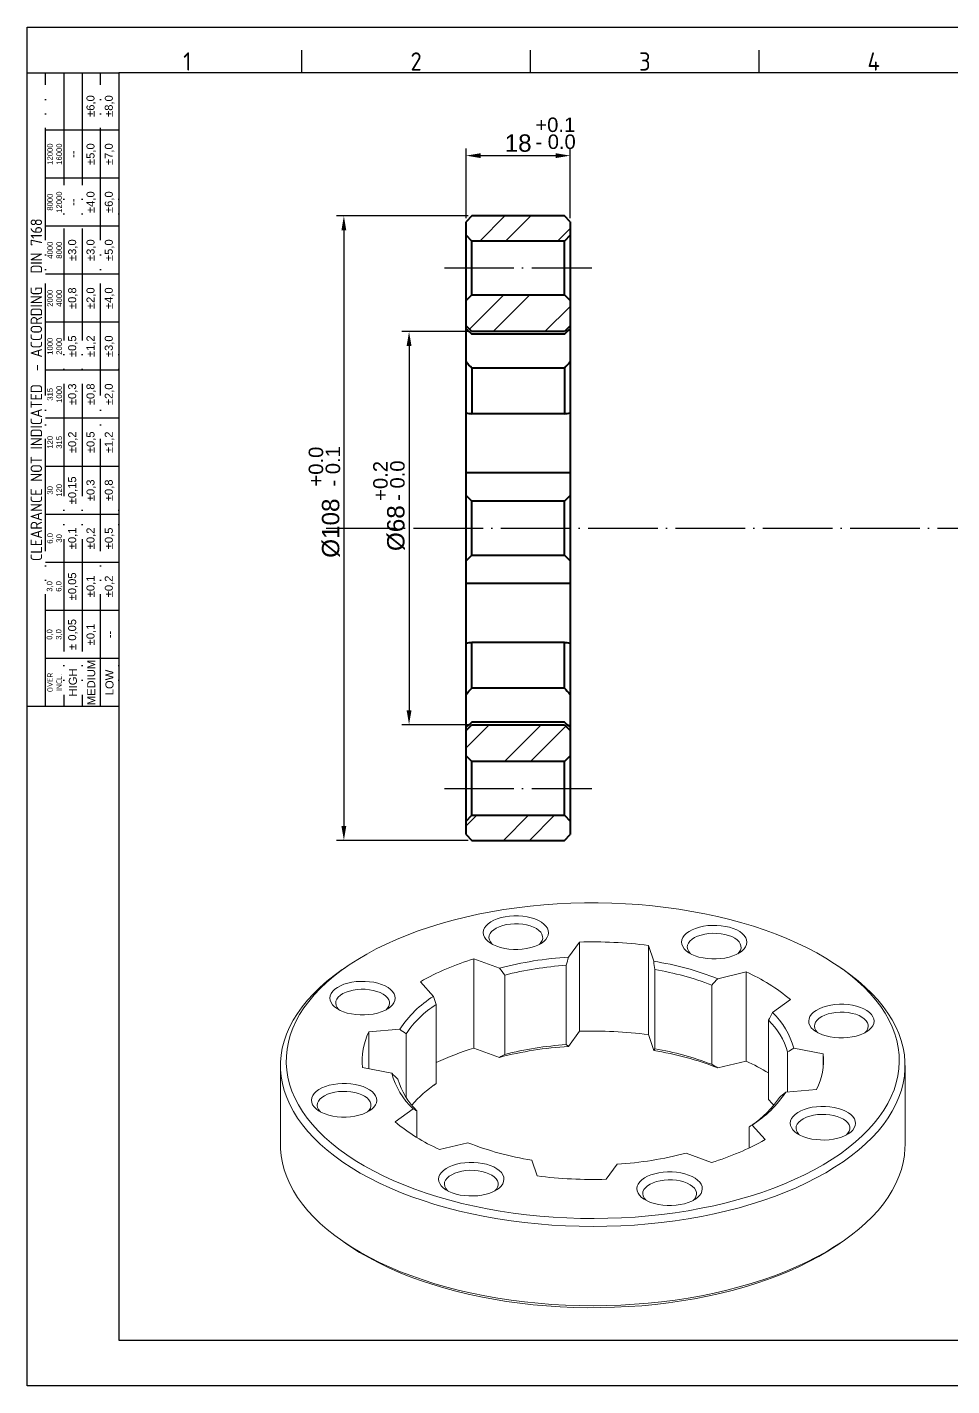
# Model space of a CAD drawing. Header units: millimetres. Extents: x 2045 to 2378, y 1225 to 1460.
# Drawn here: x 2045.4 to 2205.3, y 1225.2 to 1460.2 of the extents above; entities that cross this region are included whole.
import ezdxf
from ezdxf.enums import TextEntityAlignment as Align

# ---------------------------------------------------------------- set-up
doc = ezdxf.new("R2010")
doc.units = ezdxf.units.MM
doc.linetypes.add('ACAD_ISO04W100', pattern=[30, 24, -3, 0, -3])
doc.linetypes.add('ACAD_ISO05W100', pattern=[33, 24, -3, 0, -3, 0, -3])
for name, color, linetype, lineweight in [('AM_0', 7, 'Continuous', 40), ('AM_4', 1, 'ACAD_ISO04W100', 25), ('AM_5', 3, 'Continuous', 25), ('AM_BOR', 2, 'ACAD_ISO05W100', 35)]:
    doc.layers.add(name, color=color, linetype=linetype, lineweight=lineweight)
doc.styles.add('ACISOTS', font='isocp.shx', dxfattribs={"height": 1})
doc.styles.get("Standard").update_dxf_attribs({"font": 'arial.ttf'})
doc.dimstyles.new('ISO-25', dxfattribs={"dimtxt": 3, "dimasz": 2.5, "dimexe": 1.25, "dimexo": 0.625, "dimtad": 1, "dimtxsty": 'Standard', "dimcen": 2.5, "dimadec": 0, "dimazin": 0, "dimtfac": 1, "dimtmove": 0, "dimatfit": 3, "dimfxl": 1, "dimarcsym": 0})

# ---------------------------------------------------------------- blocks, each defined once
blk = doc.blocks.new('A3 ZTL')
for p, q in [((19.57, 280.82), (19.57, 9.78)), ((401.17, 280.82), (19.57, 280.82)), ((19.57, 9.78), (401.17, 9.78))]:
    blk.add_line(p, q)
at = {"layer": 'AM_BOR', "color": 135, "linetype": 'Continuous', "lineweight": 25}
for p, q in [((0, 0), (0, 290.61)), ((0, 290.61), (410.96, 290.61)), ((410.96, 0), (0, 0))]:
    blk.add_line(p, q, dxfattribs=at)
at = {"layer": 'AM_BOR', "color": 135, "lineweight": 25}
for p, q in [((58.71, 280.82), (58.71, 285.71)), ((107.63, 280.82), (107.63, 285.71)), ((156.56, 280.82), (156.56, 285.71)), ((3.91, 145.3), (3.91, 280.82)), ((7.83, 280.82), (7.83, 145.3)), ((11.74, 280.82), (11.74, 145.3)), ((15.66, 145.3), (15.66, 280.82)), ((19.57, 268.59), (3.91, 268.59)), ((19.57, 258.32), (3.91, 258.32)), ((19.57, 248.04), (3.91, 248.04)), ((19.57, 237.77), (3.91, 237.77)), ((19.57, 227.5), (3.91, 227.5)), ((19.57, 217.22), (3.91, 217.22)), ((19.57, 206.95), (3.91, 206.95)), ((19.57, 196.67), (3.91, 196.67)), ((19.57, 186.4), (3.91, 186.4)), ((19.57, 176.13), (3.91, 176.13)), ((19.57, 165.85), (3.91, 165.85)), ((19.57, 155.58), (3.91, 155.58))]:
    blk.add_line(p, q, dxfattribs=at)
blk.add_lwpolyline([(19.57, 145.3), (0, 145.3), (0, 280.82), (19.57, 280.82)], close=True, dxfattribs=at)
at = {"layer": 'AM_BOR', "color": 135, "lineweight": 25, "style": 'ACISOTS'}
for s, p in [('1', (34.25, 283.27)), ('2', (83.17, 283.27)), ('3', (132.09, 283.27)), ('4', (181.02, 283.27))]:
    blk.add_text(s, height=3.91, dxfattribs=at).set_placement(p, align=Align.MIDDLE)
at = {"layer": 'AM_BOR', "color": 135, "lineweight": 25, "attachment_point": 5, "rotation": 90}
for s, insert, char_height, width in [('±6,0', (13.7, 273.73), 1.712, 10.274), ('±8,0', (17.61, 273.73), 1.712, 10.274), ('12000\\P16000', (5.87, 263.45), 1.174, 10.274), ('±5,0', (13.7, 263.45), 1.712, 10.274), ('±7,0', (17.61, 263.45), 1.712, 10.274), ('--', (9.78, 263.45), 1.712, 10.274), ('8000\\P12000', (5.87, 253.18), 1.174, 10.274), ('--', (9.78, 253.18), 1.712, 10.274), ('±4,0', (13.7, 253.18), 1.712, 10.274), ('±6,0', (17.61, 253.18), 1.712, 10.274), ('{\\Fisocp.shx|c0;CLEARANCE NOT INDICATED  - ACCORDING  DIN 7168}', (1.96, 213.06), 2.4462, 135.5186), ('4000\\P8000', (5.87, 242.91), 1.174, 10.274), ('±3,0', (9.78, 242.91), 1.712, 10.274), ('±3,0', (13.7, 242.91), 1.712, 10.274), ('±5,0', (17.61, 242.91), 1.712, 10.274), ('2000\\P4000', (5.87, 232.63), 1.174, 10.274), ('±0,8', (9.78, 232.63), 1.712, 10.274), ('±2,0', (13.7, 232.63), 1.712, 10.274), ('±4,0', (17.61, 232.63), 1.712, 10.274), ('1000\\P2000', (5.87, 222.36), 1.174, 10.274), ('±0,5', (9.78, 222.36), 1.712, 10.274), ('±1,2', (13.7, 222.36), 1.712, 10.274), ('±3,0', (17.61, 222.36), 1.712, 10.274), ('315\\P1000', (5.87, 212.08), 1.174, 10.274), ('±0,3', (9.78, 212.08), 1.712, 10.274), ('±0,8', (13.7, 212.08), 1.712, 10.274), ('±2,0', (17.61, 212.08), 1.712, 10.274), ('±0,2', (9.78, 201.81), 1.712, 10.274), ('±0,5', (13.7, 201.81), 1.712, 10.274), ('±1,2', (17.61, 201.81), 1.712, 10.274), ('120\\P315', (5.87, 201.81), 1.174, 10.274), ('30\\P120', (5.87, 191.54), 1.174, 10.274), ('±0,15', (9.78, 191.54), 1.712, 10.274), ('±0,3', (13.7, 191.54), 1.712, 10.274), ('±0,8', (17.61, 191.54), 1.712, 10.274), ('±0,1', (9.78, 181.26), 1.712, 10.274), ('±0,2', (13.7, 181.26), 1.712, 10.274), ('±0,5', (17.61, 181.26), 1.712, 10.274), ('6,0\\P30', (5.87, 181.26), 1.174, 10.274), ('3,0\\P6,0', (5.87, 170.99), 1.174, 10.274), ('±0,05', (9.78, 170.99), 1.712, 10.274), ('±0,1', (13.7, 170.99), 1.712, 10.274), ('±0,2', (17.61, 170.99), 1.712, 10.274), ('± 0,05', (9.78, 160.71), 1.712, 10.274), ('\\pt4.69206;±0,1', (13.7, 160.71), 1.7123, 10.274), ('0,0\\P3,0', (5.87, 160.71), 1.174, 10.274), ('--', (17.61, 160.71), 1.712, 10.274), ('MEDIUM', (13.7, 150.44), 1.712, 10.274), ('{\\Fisocp.shx|c0;OVER\\PINCL.}', (5.87, 150.44), 1.1742, 10.274), ('HIGH', (9.78, 150.44), 1.712, 10.274), ('LOW', (17.61, 150.44), 1.712, 10.274)]:
    blk.add_mtext(s, dxfattribs=dict(at, insert=insert, char_height=char_height, width=width))
blk = doc.blocks.new('*D14')
at = {"layer": 'AM_5', "color": 0, "lineweight": -2, "ltscale": 0.5, "transparency": 16777216}
for p, q in [((2121.32, 1427.19), (2121.32, 1439.24)), ((2139.32, 1427.19), (2139.32, 1439.24)), ((2123.82, 1437.99), (2136.82, 1437.99))]:
    blk.add_line(p, q, dxfattribs=at)
at = {"layer": 'AM_5', "color": 0, "ltscale": 0.5, "transparency": 16777216}
for points in [[(2123.82, 1438.4), (2123.82, 1437.57), (2121.32, 1437.99)], [(2136.82, 1438.4), (2136.82, 1437.57), (2139.32, 1437.99)]]:
    blk.add_solid(points, dxfattribs=at)
at = {"layer": 'Defpoints', "color": 0, "ltscale": 0.5, "transparency": 16777216}
for p in [(2139.32, 1437.99), (2121.32, 1426.56), (2139.32, 1426.56)]:
    blk.add_point(p, dxfattribs=at)
at = {"layer": 'AM_5', "color": 0, "ltscale": 0.5, "transparency": 16777216, "insert": (2130.32, 1440.14), "char_height": 3, "attachment_point": 5}
blk.add_mtext('18', dxfattribs=at)
blk = doc.blocks.new('*D15')
at = {"layer": 'AM_5', "color": 0, "lineweight": -2, "ltscale": 0.5, "transparency": 16777216}
for p, q in [((2121.69, 1427.56), (2098.94, 1427.56)), ((2100.19, 1425.06), (2100.19, 1322.06)), ((2121.69, 1319.56), (2098.94, 1319.56))]:
    blk.add_line(p, q, dxfattribs=at)
at = {"layer": 'AM_5', "color": 0, "ltscale": 0.5, "transparency": 16777216}
for points in [[(2099.77, 1425.06), (2100.61, 1425.06), (2100.19, 1427.56)], [(2099.77, 1322.06), (2100.61, 1322.06), (2100.19, 1319.56)]]:
    blk.add_solid(points, dxfattribs=at)
at = {"layer": 'Defpoints', "color": 0, "ltscale": 0.5, "transparency": 16777216}
for p in [(2122.32, 1427.56), (2100.19, 1319.56), (2122.32, 1319.56)]:
    blk.add_point(p, dxfattribs=at)
at = {"layer": 'AM_5', "color": 0, "ltscale": 0.5, "transparency": 16777216, "insert": (2097.95, 1373.56), "char_height": 3, "attachment_point": 5, "rotation": 90}
blk.add_mtext('%%C108', dxfattribs=at)
blk = doc.blocks.new('*D16')
at = {"layer": 'AM_5', "color": 0, "lineweight": -2, "ltscale": 0.5, "transparency": 16777216}
for p, q in [((2121.69, 1407.56), (2110.21, 1407.56)), ((2111.46, 1405.06), (2111.46, 1342.06)), ((2121.69, 1339.56), (2110.21, 1339.56))]:
    blk.add_line(p, q, dxfattribs=at)
at = {"layer": 'AM_5', "color": 0, "ltscale": 0.5, "transparency": 16777216}
for points in [[(2111.04, 1405.06), (2111.88, 1405.06), (2111.46, 1407.56)], [(2111.04, 1342.06), (2111.88, 1342.06), (2111.46, 1339.56)]]:
    blk.add_solid(points, dxfattribs=at)
at = {"layer": 'Defpoints', "color": 0, "ltscale": 0.5, "transparency": 16777216}
for p in [(2122.32, 1407.56), (2111.46, 1339.56), (2122.32, 1339.56)]:
    blk.add_point(p, dxfattribs=at)
at = {"layer": 'AM_5', "color": 0, "ltscale": 0.5, "transparency": 16777216, "insert": (2109.22, 1373.56), "char_height": 3, "attachment_point": 5, "rotation": 90}
blk.add_mtext('%%c68', dxfattribs=at)

msp = doc.modelspace()

# ---------------------------------------------------------------- hatches: boundary and pattern name
at = {"layer": 'AM_5', "ltscale": 0.5}
h = msp.add_hatch(dxfattribs=at)
h.set_pattern_fill('ANSI32', color=1)
h.paths.add_polyline_path([(2139.318, 1426.561), (2138.318, 1427.561), (2122.318, 1427.561), (2121.318, 1426.561), (2121.318, 1424.211), (2122.318, 1423.211), (2138.318, 1423.211), (2139.318, 1424.211)])
h.paths.add_polyline_path([(2139.318, 1412.911), (2138.318, 1413.911), (2122.318, 1413.911), (2121.318, 1412.911), (2121.318, 1408.561), (2122.318, 1407.561), (2138.318, 1407.561), (2139.318, 1408.561)])
h.paths.add_polyline_path([(2139.318, 1322.911), (2138.318, 1323.911), (2122.318, 1323.911), (2121.318, 1322.911), (2121.318, 1320.561), (2122.318, 1319.561), (2138.318, 1319.561), (2139.318, 1320.561)])
h.paths.add_polyline_path([(2139.318, 1338.561), (2138.318, 1339.561), (2122.318, 1339.561), (2121.318, 1338.561), (2121.318, 1334.211), (2122.318, 1333.211), (2138.318, 1333.211), (2139.318, 1334.211)])

# ---------------------------------------------------------------- linework, layer by layer
at = {"color": 7, "linetype": 'Continuous', "lineweight": 15}
for p, q in [((2140.904, 1301.97), (2139.024, 1299.356)), ((2140.904, 1286.54), (2140.904, 1301.97)), ((2152.852, 1301.396), (2153.762, 1298.649)), ((2152.852, 1285.967), (2152.852, 1301.396)), ((2100.856, 1297.862), (2100.056, 1297.314)), ((2122.66, 1299.064), (2127.075, 1297.453)), ((2122.66, 1283.635), (2122.66, 1299.064)), ((2138.633, 1284.239), (2138.633, 1297.954)), ((2153.951, 1283.504), (2153.951, 1297.219)), ((2186.386, 1297.314), (2185.587, 1297.862)), ((2113.424, 1295.118), (2115.684, 1292.586)), ((2127.996, 1282.545), (2127.996, 1296.26)), ((2169.741, 1296.806), (2164.824, 1295.643)), ((2169.741, 1281.377), (2169.741, 1296.806)), ((2163.798, 1280.828), (2163.798, 1294.543)), ((2116.155, 1277.486), (2116.155, 1291.201)), ((2177.403, 1292.05), (2174.274, 1289.776)), ((2173.622, 1274.73), (2173.622, 1288.444)), ((2104.512, 1286.42), (2109.846, 1286.889)), ((2104.512, 1280.054), (2104.512, 1286.42)), ((2110.959, 1275.076), (2110.959, 1286.129)), ((2140.904, 1286.54), (2139.024, 1283.927)), ((2152.852, 1285.967), (2153.762, 1283.22)), ((2122.66, 1283.635), (2127.075, 1282.024)), ((2183.043, 1282.654), (2177.969, 1283.621)), ((2169.741, 1281.377), (2164.824, 1280.214)), ((2176.91, 1276.059), (2176.91, 1282.966)), ((2183.043, 1280.266), (2183.043, 1282.654)), ((2089.221, 1280.603), (2089.221, 1266.888)), ((2103.4, 1280.266), (2108.474, 1279.298)), ((2197.221, 1266.888), (2197.221, 1280.603)), ((2181.93, 1276.5), (2176.596, 1276.031)), ((2109.04, 1270.87), (2112.168, 1273.144)), ((2112.821, 1268.159), (2112.821, 1272.761)), ((2170.288, 1266.369), (2170.288, 1270.005)), ((2173.018, 1267.801), (2170.759, 1270.334)), ((2116.702, 1266.113), (2121.619, 1267.277)), ((2133.591, 1261.523), (2132.681, 1264.27)), ((2163.783, 1263.855), (2159.368, 1265.466)), ((2145.539, 1260.95), (2147.418, 1263.564)), ((2100.056, 1250.177), (2100.856, 1249.629)), ((2185.587, 1249.629), (2186.386, 1250.177))]:
    msp.add_line(p, q, dxfattribs=at)
at = {"color": 7, "linetype": 'Continuous', "lineweight": 15, "flags": 128}
for points in [[(2118.486, 1257.318), (2120.599, 1256.774), (2122.757, 1256.28), (2124.955, 1255.835), (2127.189, 1255.442), (2129.456, 1255.1), (2131.749, 1254.81), (2134.066, 1254.573), (2136.4, 1254.39), (2138.748, 1254.26), (2141.105, 1254.185), (2143.467, 1254.163), (2145.827, 1254.196), (2148.183, 1254.283), (2150.528, 1254.423), (2152.86, 1254.618), (2155.172, 1254.866), (2157.46, 1255.166), (2159.72, 1255.519), (2161.947, 1255.923), (2164.137, 1256.378), (2166.286, 1256.883), (2168.389, 1257.437), (2170.442, 1258.038), (2172.44, 1258.686), (2174.381, 1259.379), (2176.26, 1260.116), (2178.073, 1260.895), (2179.818, 1261.715), (2181.489, 1262.574), (2183.085, 1263.471), (2184.601, 1264.403), (2186.035, 1265.37), (2187.384, 1266.368), (2188.646, 1267.396), (2189.817, 1268.452), (2190.896, 1269.534), (2191.88, 1270.64), (2192.767, 1271.767), (2193.557, 1272.913), (2194.246, 1274.077), (2194.834, 1275.255), (2195.319, 1276.445), (2195.701, 1277.645), (2195.979, 1278.853), (2196.152, 1280.066), (2196.22, 1281.282), (2196.183, 1282.498), (2196.041, 1283.712), (2195.793, 1284.922), (2195.442, 1286.125), (2194.986, 1287.318), (2194.428, 1288.5), (2193.769, 1289.668), (2193.008, 1290.819), (2192.149, 1291.952), (2191.193, 1293.065), (2190.142, 1294.154), (2188.998, 1295.218), (2187.762, 1296.254), (2186.438, 1297.261), (2185.029, 1298.237), (2183.536, 1299.18), (2181.963, 1300.087), (2180.314, 1300.958), (2178.591, 1301.789), (2176.797, 1302.581), (2174.937, 1303.33), (2173.014, 1304.036), (2171.032, 1304.697), (2168.994, 1305.312), (2166.906, 1305.88), (2164.77, 1306.399), (2162.592, 1306.868), (2160.375, 1307.288), (2158.124, 1307.656), (2155.843, 1307.971), (2153.538, 1308.235), (2151.212, 1308.445), (2148.87, 1308.601), (2146.517, 1308.704), (2144.157, 1308.753), (2141.795, 1308.747), (2139.437, 1308.687), (2137.085, 1308.573), (2134.746, 1308.406), (2132.424, 1308.184), (2130.123, 1307.91), (2127.849, 1307.583), (2125.605, 1307.205), (2123.395, 1306.775), (2121.225, 1306.295), (2119.099, 1305.766), (2117.021, 1305.188), (2114.995, 1304.563), (2113.024, 1303.893), (2111.114, 1303.178), (2109.267, 1302.42), (2107.488, 1301.62), (2105.78, 1300.78), (2104.146, 1299.902), (2102.59, 1298.987), (2101.114, 1298.037), (2099.722, 1297.055), (2098.417, 1296.041), (2097.2, 1294.999), (2096.075, 1293.929), (2095.043, 1292.835), (2094.107, 1291.719), (2093.268, 1290.582), (2092.529, 1289.427), (2091.89, 1288.256), (2091.353, 1287.071), (2090.919, 1285.876), (2090.589, 1284.671), (2090.364, 1283.46), (2090.243, 1282.246), (2090.228, 1281.029), (2090.318, 1279.814), (2090.513, 1278.602), (2090.812, 1277.395), (2091.216, 1276.197), (2091.723, 1275.009), (2092.332, 1273.834), (2093.042, 1272.674), (2093.851, 1271.531), (2094.759, 1270.408), (2095.763, 1269.308), (2096.861, 1268.231), (2098.052, 1267.18), (2099.331, 1266.158), (2100.699, 1265.166), (2102.15, 1264.207), (2103.683, 1263.282), (2105.295, 1262.393), (2106.981, 1261.541), (2108.74, 1260.73), (2110.567, 1259.959), (2112.459, 1259.231), (2114.413, 1258.548), (2116.423, 1257.909), (2118.486, 1257.318)], [(2127.293, 1301.029), (2126.637, 1301.238), (2126.042, 1301.491), (2125.52, 1301.783), (2125.08, 1302.109), (2124.731, 1302.463), (2124.478, 1302.838), (2124.326, 1303.228), (2124.28, 1303.624), (2124.338, 1304.02), (2124.501, 1304.408), (2124.764, 1304.782), (2125.124, 1305.133), (2125.573, 1305.456), (2126.104, 1305.744), (2126.706, 1305.992), (2127.368, 1306.196), (2128.077, 1306.352), (2128.821, 1306.456), (2129.586, 1306.507), (2130.357, 1306.504), (2131.12, 1306.447), (2131.861, 1306.337), (2132.566, 1306.176), (2133.222, 1305.967), (2133.817, 1305.714), (2134.339, 1305.422), (2134.779, 1305.096), (2135.128, 1304.742), (2135.381, 1304.367), (2135.532, 1303.977), (2135.579, 1303.581), (2135.521, 1303.185), (2135.358, 1302.796), (2135.095, 1302.423), (2134.735, 1302.072), (2134.285, 1301.749), (2133.755, 1301.461), (2133.153, 1301.213), (2132.491, 1301.009), (2131.782, 1300.853), (2131.038, 1300.749), (2130.273, 1300.698), (2129.502, 1300.701), (2128.739, 1300.758), (2127.998, 1300.868), (2127.293, 1301.029)], [(2133.992, 1301.58), (2134.264, 1301.878), (2134.47, 1302.229), (2134.57, 1302.592), (2134.561, 1302.958), (2134.444, 1303.32), (2134.22, 1303.668), (2133.896, 1303.995), (2133.48, 1304.292), (2132.98, 1304.553), (2132.408, 1304.772), (2131.778, 1304.943), (2131.105, 1305.062), (2130.405, 1305.128), (2129.693, 1305.137), (2128.987, 1305.09), (2128.303, 1304.989), (2127.657, 1304.835), (2127.064, 1304.632), (2126.539, 1304.384), (2126.093, 1304.098), (2125.737, 1303.781), (2125.479, 1303.439), (2125.325, 1303.081), (2125.28, 1302.715), (2125.343, 1302.35), (2125.514, 1301.994), (2125.788, 1301.656), (2125.867, 1301.58)], [(2161.586, 1299.384), (2160.93, 1299.593), (2160.335, 1299.846), (2159.813, 1300.138), (2159.373, 1300.464), (2159.024, 1300.818), (2158.771, 1301.194), (2158.62, 1301.583), (2158.573, 1301.979), (2158.631, 1302.376), (2158.794, 1302.764), (2159.057, 1303.137), (2159.417, 1303.488), (2159.867, 1303.811), (2160.397, 1304.099), (2160.999, 1304.348), (2161.661, 1304.551), (2162.37, 1304.707), (2163.114, 1304.811), (2163.879, 1304.862), (2164.65, 1304.859), (2165.413, 1304.802), (2166.154, 1304.692), (2166.859, 1304.531), (2167.515, 1304.322), (2168.11, 1304.07), (2168.632, 1303.777), (2169.072, 1303.451), (2169.422, 1303.097), (2169.674, 1302.722), (2169.826, 1302.332), (2169.872, 1301.936), (2169.814, 1301.54), (2169.652, 1301.152), (2169.388, 1300.778), (2169.028, 1300.427), (2168.579, 1300.104), (2168.048, 1299.816), (2167.446, 1299.568), (2166.784, 1299.364), (2166.075, 1299.209), (2165.331, 1299.104), (2164.566, 1299.053), (2163.795, 1299.056), (2163.032, 1299.113), (2162.291, 1299.223), (2161.586, 1299.384)], [(2168.285, 1299.935), (2168.557, 1300.233), (2168.763, 1300.584), (2168.863, 1300.947), (2168.854, 1301.314), (2168.737, 1301.675), (2168.513, 1302.024), (2168.19, 1302.35), (2167.773, 1302.647), (2167.273, 1302.908), (2166.701, 1303.127), (2166.072, 1303.298), (2165.399, 1303.418), (2164.698, 1303.483), (2163.986, 1303.492), (2163.28, 1303.446), (2162.596, 1303.344), (2161.95, 1303.19), (2161.358, 1302.987), (2160.832, 1302.74), (2160.386, 1302.454), (2160.03, 1302.136), (2159.772, 1301.795), (2159.619, 1301.437), (2159.573, 1301.071), (2159.636, 1300.705), (2159.807, 1300.349), (2160.082, 1300.011), (2160.16, 1299.935)], [(2118.02, 1256.005), (2115.932, 1256.603), (2113.897, 1257.249), (2111.92, 1257.939), (2110.005, 1258.675), (2108.154, 1259.453), (2106.372, 1260.273), (2104.662, 1261.132), (2103.027, 1262.029), (2101.472, 1262.963), (2099.998, 1263.932), (2098.608, 1264.933), (2097.306, 1265.964), (2096.094, 1267.025), (2094.974, 1268.112), (2093.948, 1269.223), (2093.019, 1270.357), (2092.188, 1271.511), (2091.457, 1272.682), (2090.828, 1273.869), (2090.301, 1275.069), (2089.877, 1276.28), (2089.558, 1277.5), (2089.344, 1278.725), (2089.236, 1279.955), (2089.233, 1281.185), (2089.336, 1282.415), (2089.544, 1283.64), (2089.858, 1284.86), (2090.276, 1286.072), (2090.797, 1287.273), (2091.421, 1288.461), (2092.147, 1289.633), (2092.973, 1290.788), (2093.896, 1291.922), (2094.917, 1293.035), (2096.032, 1294.123), (2097.239, 1295.185), (2098.537, 1296.218), (2099.922, 1297.221), (2100.056, 1297.314)], [(2186.386, 1297.314), (2186.445, 1297.274), (2187.835, 1296.273), (2189.137, 1295.241), (2190.349, 1294.18), (2191.469, 1293.094), (2192.494, 1291.982), (2193.423, 1290.848), (2194.254, 1289.695), (2194.985, 1288.523), (2195.615, 1287.336), (2196.142, 1286.136), (2196.565, 1284.925), (2196.884, 1283.705), (2197.098, 1282.48), (2197.207, 1281.251), (2197.209, 1280.02), (2197.107, 1278.791), (2196.898, 1277.565), (2196.585, 1276.345), (2196.167, 1275.133), (2195.645, 1273.933), (2195.021, 1272.745), (2194.296, 1271.572), (2193.47, 1270.418), (2192.546, 1269.283), (2191.526, 1268.17), (2190.411, 1267.082), (2189.203, 1266.02), (2187.906, 1264.987), (2186.521, 1263.984), (2185.051, 1263.014), (2183.5, 1262.078), (2181.869, 1261.179), (2180.163, 1260.317), (2178.385, 1259.495), (2176.538, 1258.715), (2174.626, 1257.977), (2172.652, 1257.284), (2170.62, 1256.636), (2168.535, 1256.036), (2166.4, 1255.483), (2164.22, 1254.98), (2161.999, 1254.526), (2159.741, 1254.124), (2157.451, 1253.774), (2155.133, 1253.476), (2152.791, 1253.231), (2150.431, 1253.04), (2148.057, 1252.902), (2145.673, 1252.819), (2143.285, 1252.791), (2140.896, 1252.816), (2138.512, 1252.897), (2136.137, 1253.031), (2133.776, 1253.219), (2131.434, 1253.461), (2129.114, 1253.756), (2126.822, 1254.104), (2124.563, 1254.504), (2122.339, 1254.954), (2120.157, 1255.455), (2118.02, 1256.005)], [(2100.786, 1289.703), (2100.13, 1289.912), (2099.535, 1290.165), (2099.013, 1290.457), (2098.573, 1290.783), (2098.224, 1291.137), (2097.971, 1291.512), (2097.82, 1291.902), (2097.773, 1292.298), (2097.831, 1292.694), (2097.994, 1293.082), (2098.257, 1293.456), (2098.617, 1293.807), (2099.067, 1294.13), (2099.597, 1294.418), (2100.199, 1294.666), (2100.861, 1294.87), (2101.57, 1295.025), (2102.314, 1295.13), (2103.079, 1295.181), (2103.85, 1295.178), (2104.613, 1295.121), (2105.354, 1295.011), (2106.059, 1294.85), (2106.715, 1294.641), (2107.31, 1294.388), (2107.832, 1294.096), (2108.272, 1293.77), (2108.621, 1293.416), (2108.874, 1293.04), (2109.025, 1292.651), (2109.072, 1292.255), (2109.014, 1291.858), (2108.851, 1291.47), (2108.588, 1291.097), (2108.228, 1290.746), (2107.778, 1290.423), (2107.248, 1290.135), (2106.646, 1289.886), (2105.984, 1289.683), (2105.275, 1289.527), (2104.531, 1289.423), (2103.766, 1289.372), (2102.995, 1289.375), (2102.232, 1289.432), (2101.491, 1289.542), (2100.786, 1289.703)], [(2107.485, 1290.254), (2107.757, 1290.552), (2107.963, 1290.903), (2108.063, 1291.266), (2108.054, 1291.632), (2107.937, 1291.994), (2107.713, 1292.342), (2107.389, 1292.669), (2106.973, 1292.966), (2106.473, 1293.227), (2105.901, 1293.445), (2105.271, 1293.617), (2104.598, 1293.736), (2103.898, 1293.801), (2103.186, 1293.811), (2102.48, 1293.764), (2101.796, 1293.663), (2101.15, 1293.509), (2100.558, 1293.305), (2100.032, 1293.058), (2099.586, 1292.772), (2099.23, 1292.455), (2098.972, 1292.113), (2098.818, 1291.755), (2098.773, 1291.389), (2098.836, 1291.024), (2099.007, 1290.668), (2099.281, 1290.33), (2099.36, 1290.254)], [(2183.577, 1285.732), (2182.921, 1285.941), (2182.326, 1286.194), (2181.804, 1286.486), (2181.364, 1286.812), (2181.015, 1287.166), (2180.762, 1287.542), (2180.611, 1287.931), (2180.564, 1288.327), (2180.622, 1288.723), (2180.785, 1289.112), (2181.048, 1289.485), (2181.408, 1289.836), (2181.858, 1290.159), (2182.388, 1290.447), (2182.99, 1290.695), (2183.652, 1290.899), (2184.361, 1291.055), (2185.105, 1291.159), (2185.87, 1291.21), (2186.641, 1291.207), (2187.404, 1291.15), (2188.145, 1291.04), (2188.85, 1290.879), (2189.506, 1290.67), (2190.101, 1290.417), (2190.623, 1290.125), (2191.063, 1289.799), (2191.412, 1289.445), (2191.665, 1289.07), (2191.816, 1288.68), (2191.863, 1288.284), (2191.805, 1287.888), (2191.642, 1287.5), (2191.379, 1287.126), (2191.019, 1286.775), (2190.569, 1286.452), (2190.039, 1286.164), (2189.437, 1285.916), (2188.775, 1285.712), (2188.066, 1285.556), (2187.322, 1285.452), (2186.557, 1285.401), (2185.786, 1285.404), (2185.023, 1285.461), (2184.282, 1285.571), (2183.577, 1285.732)], [(2190.276, 1286.283), (2190.548, 1286.581), (2190.754, 1286.932), (2190.854, 1287.295), (2190.845, 1287.662), (2190.728, 1288.023), (2190.504, 1288.371), (2190.18, 1288.698), (2189.764, 1288.995), (2189.264, 1289.256), (2188.692, 1289.475), (2188.062, 1289.646), (2187.389, 1289.766), (2186.689, 1289.831), (2185.977, 1289.84), (2185.271, 1289.794), (2184.587, 1289.692), (2183.941, 1289.538), (2183.349, 1289.335), (2182.823, 1289.087), (2182.377, 1288.802), (2182.021, 1288.484), (2181.763, 1288.142), (2181.609, 1287.784), (2181.564, 1287.419), (2181.627, 1287.053), (2181.798, 1286.697), (2182.072, 1286.359), (2182.151, 1286.283)], [(2097.592, 1272.04), (2096.936, 1272.249), (2096.342, 1272.502), (2095.82, 1272.795), (2095.38, 1273.121), (2095.03, 1273.475), (2094.777, 1273.85), (2094.626, 1274.239), (2094.579, 1274.636), (2094.638, 1275.032), (2094.8, 1275.42), (2095.064, 1275.793), (2095.424, 1276.145), (2095.873, 1276.467), (2096.404, 1276.756), (2097.006, 1277.004), (2097.667, 1277.208), (2098.377, 1277.363), (2099.121, 1277.467), (2099.886, 1277.519), (2100.657, 1277.516), (2101.42, 1277.459), (2102.161, 1277.349), (2102.866, 1277.188), (2103.522, 1276.979), (2104.116, 1276.726), (2104.638, 1276.434), (2105.078, 1276.107), (2105.428, 1275.753), (2105.681, 1275.378), (2105.832, 1274.989), (2105.879, 1274.592), (2105.821, 1274.196), (2105.658, 1273.808), (2105.394, 1273.435), (2105.035, 1273.083), (2104.585, 1272.761), (2104.055, 1272.473), (2103.453, 1272.224), (2102.791, 1272.02), (2102.081, 1271.865), (2101.337, 1271.761), (2100.573, 1271.709), (2099.801, 1271.712), (2099.038, 1271.769), (2098.297, 1271.879), (2097.592, 1272.04)], [(2104.292, 1272.592), (2104.563, 1272.889), (2104.77, 1273.24), (2104.87, 1273.603), (2104.861, 1273.97), (2104.743, 1274.332), (2104.52, 1274.68), (2104.196, 1275.006), (2103.779, 1275.304), (2103.279, 1275.565), (2102.708, 1275.783), (2102.078, 1275.954), (2101.405, 1276.074), (2100.705, 1276.139), (2099.993, 1276.149), (2099.287, 1276.102), (2098.603, 1276.001), (2097.957, 1275.846), (2097.364, 1275.643), (2096.839, 1275.396), (2096.393, 1275.11), (2096.036, 1274.793), (2095.779, 1274.451), (2095.625, 1274.093), (2095.58, 1273.727), (2095.643, 1273.362), (2095.814, 1273.006), (2096.088, 1272.667), (2096.167, 1272.592)], [(2173.622, 1274.73), (2174.222, 1274.08), (2174.506, 1273.745)], [(2180.383, 1268.07), (2179.727, 1268.279), (2179.133, 1268.532), (2178.611, 1268.824), (2178.171, 1269.15), (2177.821, 1269.504), (2177.568, 1269.879), (2177.417, 1270.269), (2177.37, 1270.665), (2177.429, 1271.061), (2177.591, 1271.449), (2177.855, 1271.823), (2178.215, 1272.174), (2178.664, 1272.497), (2179.195, 1272.785), (2179.797, 1273.033), (2180.458, 1273.237), (2181.168, 1273.393), (2181.912, 1273.497), (2182.677, 1273.548), (2183.448, 1273.545), (2184.211, 1273.488), (2184.952, 1273.378), (2185.657, 1273.217), (2186.313, 1273.008), (2186.907, 1272.755), (2187.429, 1272.463), (2187.869, 1272.137), (2188.219, 1271.783), (2188.472, 1271.407), (2188.623, 1271.018), (2188.67, 1270.622), (2188.612, 1270.226), (2188.449, 1269.837), (2188.185, 1269.464), (2187.825, 1269.113), (2187.376, 1268.79), (2186.846, 1268.502), (2186.244, 1268.254), (2185.582, 1268.05), (2184.872, 1267.894), (2184.128, 1267.79), (2183.364, 1267.739), (2182.592, 1267.742), (2181.829, 1267.799), (2181.088, 1267.909), (2180.383, 1268.07)], [(2187.083, 1268.621), (2187.354, 1268.919), (2187.561, 1269.27), (2187.661, 1269.633), (2187.652, 1269.999), (2187.534, 1270.361), (2187.311, 1270.709), (2186.987, 1271.036), (2186.57, 1271.333), (2186.07, 1271.594), (2185.499, 1271.813), (2184.869, 1271.984), (2184.196, 1272.103), (2183.496, 1272.169), (2182.784, 1272.178), (2182.078, 1272.131), (2181.394, 1272.03), (2180.748, 1271.876), (2180.155, 1271.673), (2179.63, 1271.425), (2179.184, 1271.139), (2178.827, 1270.822), (2178.57, 1270.48), (2178.416, 1270.122), (2178.37, 1269.756), (2178.434, 1269.391), (2178.605, 1269.035), (2178.879, 1268.697), (2178.958, 1268.621)], [(2089.221, 1266.888), (2089.236, 1266.24), (2089.344, 1265.011), (2089.558, 1263.785), (2089.877, 1262.566), (2090.301, 1261.355), (2090.828, 1260.154), (2091.457, 1258.967), (2092.188, 1257.796), (2093.019, 1256.642), (2093.948, 1255.509), (2094.974, 1254.397), (2096.094, 1253.31), (2097.306, 1252.25), (2098.608, 1251.218), (2099.998, 1250.217), (2101.472, 1249.249), (2103.027, 1248.315), (2104.662, 1247.417), (2106.372, 1246.558), (2108.154, 1245.738), (2110.005, 1244.96), (2111.92, 1244.225), (2113.897, 1243.534), (2115.932, 1242.889), (2118.02, 1242.29), (2120.157, 1241.74), (2122.339, 1241.24), (2124.563, 1240.789), (2126.822, 1240.389), (2129.114, 1240.042), (2131.434, 1239.747), (2133.776, 1239.505), (2136.137, 1239.316), (2138.512, 1239.182), (2140.896, 1239.102), (2143.285, 1239.076), (2145.673, 1239.105), (2148.057, 1239.188), (2150.431, 1239.325), (2152.791, 1239.516), (2155.133, 1239.761), (2157.451, 1240.059), (2159.741, 1240.409), (2161.999, 1240.812), (2164.22, 1241.265), (2166.4, 1241.768), (2168.535, 1242.321), (2170.62, 1242.922), (2172.652, 1243.569), (2174.626, 1244.263), (2176.538, 1245), (2178.385, 1245.781), (2180.163, 1246.603), (2181.869, 1247.464), (2183.5, 1248.363), (2185.051, 1249.299), (2186.521, 1250.269), (2187.906, 1251.272), (2189.203, 1252.305), (2190.411, 1253.367), (2191.526, 1254.456), (2192.546, 1255.568), (2193.47, 1256.703), (2194.296, 1257.858), (2195.021, 1259.03), (2195.645, 1260.218), (2196.167, 1261.419), (2196.585, 1262.63), (2196.898, 1263.85), (2197.107, 1265.076), (2197.209, 1266.305), (2197.221, 1266.888)], [(2119.583, 1258.388), (2118.927, 1258.597), (2118.333, 1258.85), (2117.811, 1259.142), (2117.371, 1259.469), (2117.021, 1259.823), (2116.768, 1260.198), (2116.617, 1260.587), (2116.57, 1260.984), (2116.629, 1261.38), (2116.791, 1261.768), (2117.055, 1262.141), (2117.415, 1262.492), (2117.864, 1262.815), (2118.395, 1263.103), (2118.996, 1263.352), (2119.658, 1263.556), (2120.368, 1263.711), (2121.112, 1263.815), (2121.877, 1263.867), (2122.648, 1263.864), (2123.411, 1263.807), (2124.152, 1263.696), (2124.857, 1263.536), (2125.513, 1263.327), (2126.107, 1263.074), (2126.629, 1262.781), (2127.069, 1262.455), (2127.419, 1262.101), (2127.672, 1261.726), (2127.823, 1261.337), (2127.87, 1260.94), (2127.811, 1260.544), (2127.649, 1260.156), (2127.385, 1259.783), (2127.025, 1259.431), (2126.576, 1259.109), (2126.045, 1258.82), (2125.444, 1258.572), (2124.782, 1258.368), (2124.072, 1258.213), (2123.328, 1258.108), (2122.563, 1258.057), (2121.792, 1258.06), (2121.029, 1258.117), (2120.288, 1258.227), (2119.583, 1258.388)], [(2126.283, 1258.94), (2126.554, 1259.237), (2126.761, 1259.588), (2126.86, 1259.951), (2126.852, 1260.318), (2126.734, 1260.68), (2126.511, 1261.028), (2126.187, 1261.354), (2125.77, 1261.651), (2125.27, 1261.912), (2124.699, 1262.131), (2124.069, 1262.302), (2123.396, 1262.422), (2122.695, 1262.487), (2121.984, 1262.497), (2121.278, 1262.45), (2120.594, 1262.348), (2119.948, 1262.194), (2119.355, 1261.991), (2118.83, 1261.744), (2118.383, 1261.458), (2118.027, 1261.141), (2117.77, 1260.799), (2117.616, 1260.441), (2117.57, 1260.075), (2117.634, 1259.71), (2117.805, 1259.354), (2118.079, 1259.015), (2118.157, 1258.94)], [(2153.876, 1256.744), (2153.22, 1256.952), (2152.626, 1257.205), (2152.104, 1257.498), (2151.664, 1257.824), (2151.314, 1258.178), (2151.061, 1258.553), (2150.91, 1258.943), (2150.863, 1259.339), (2150.922, 1259.735), (2151.084, 1260.123), (2151.348, 1260.496), (2151.708, 1260.848), (2152.157, 1261.17), (2152.688, 1261.459), (2153.29, 1261.707), (2153.951, 1261.911), (2154.661, 1262.066), (2155.405, 1262.171), (2156.17, 1262.222), (2156.941, 1262.219), (2157.704, 1262.162), (2158.445, 1262.052), (2159.15, 1261.891), (2159.806, 1261.682), (2160.4, 1261.429), (2160.922, 1261.137), (2161.362, 1260.811), (2161.712, 1260.457), (2161.965, 1260.081), (2162.116, 1259.692), (2162.163, 1259.295), (2162.105, 1258.899), (2161.942, 1258.511), (2161.678, 1258.138), (2161.319, 1257.787), (2160.869, 1257.464), (2160.339, 1257.176), (2159.737, 1256.927), (2159.075, 1256.724), (2158.365, 1256.568), (2157.621, 1256.464), (2156.857, 1256.413), (2156.085, 1256.416), (2155.322, 1256.473), (2154.581, 1256.583), (2153.876, 1256.744)], [(2160.576, 1257.295), (2160.847, 1257.593), (2161.054, 1257.944), (2161.154, 1258.307), (2161.145, 1258.673), (2161.027, 1259.035), (2160.804, 1259.383), (2160.48, 1259.71), (2160.063, 1260.007), (2159.563, 1260.268), (2158.992, 1260.486), (2158.362, 1260.658), (2157.689, 1260.777), (2156.989, 1260.842), (2156.277, 1260.852), (2155.571, 1260.805), (2154.887, 1260.704), (2154.241, 1260.55), (2153.648, 1260.346), (2153.123, 1260.099), (2152.677, 1259.813), (2152.321, 1259.496), (2152.063, 1259.154), (2151.909, 1258.796), (2151.864, 1258.43), (2151.927, 1258.065), (2152.098, 1257.709), (2152.372, 1257.371), (2152.451, 1257.295)], [(2185.587, 1249.629), (2185.328, 1249.453), (2183.853, 1248.504), (2182.296, 1247.589), (2180.663, 1246.711), (2178.954, 1245.871), (2177.175, 1245.071), (2175.329, 1244.313), (2173.418, 1243.598), (2171.448, 1242.927), (2169.422, 1242.303), (2167.343, 1241.725), (2165.217, 1241.196), (2163.047, 1240.716), (2160.838, 1240.286), (2158.594, 1239.907), (2156.319, 1239.58), (2154.018, 1239.306), (2151.696, 1239.085), (2149.357, 1238.917), (2147.006, 1238.803), (2144.647, 1238.744), (2142.286, 1238.738), (2139.926, 1238.787), (2137.573, 1238.889), (2135.231, 1239.046), (2132.905, 1239.256), (2130.599, 1239.519), (2128.319, 1239.835), (2126.068, 1240.203), (2123.851, 1240.622), (2121.673, 1241.092), (2119.537, 1241.611), (2117.448, 1242.179), (2115.411, 1242.794), (2113.429, 1243.455), (2111.506, 1244.161), (2109.645, 1244.91), (2107.852, 1245.701), (2106.129, 1246.533), (2104.479, 1247.403), (2102.907, 1248.311), (2101.414, 1249.253), (2100.856, 1249.629)]]:
    msp.add_lwpolyline(points, dxfattribs=at)
at = {"color": 7, "linetype": 'Continuous', "lineweight": 15}
for centre, radius, start, end in [((2143.232, 1225.663), 76.342, 82.76076, 91.74764), ((2135.696, 1255.776), 45.209, 106.75912, 119.51388), ((2142.611, 1238.356), 61.105, 93.36514, 104.72981), ((2142.62, 1238.662), 59.425, 93.84793, 104.24701), ((2145.748, 1247.308), 51.963, 68.46264, 81.12834), ((2145.689, 1247.365), 50.534, 69.00094, 80.59004), ((2156.449, 1266.848), 32.775, 50.25977, 66.07562), ((2125.632, 1276.554), 18.867, 121.82109, 146.78898), ((2126.103, 1275.811), 18.325, 122.87867, 145.73139), ((2164.822, 1279.436), 12.593, 16.27918, 45.67228), ((2165.421, 1280.275), 12.986, 14.93097, 47.02049), ((2114.484, 1281.44), 11.146, 153.45974, 186.04345), ((2143.232, 1210.234), 76.342, 82.76076, 91.74764), ((2136.834, 1237.28), 48.474, 107.0022, 115.25203), ((2142.611, 1222.927), 61.105, 93.36514, 104.72981), ((2142.62, 1224.948), 59.425, 93.84793, 104.24701), ((2145.748, 1231.879), 51.963, 68.46264, 81.12834), ((2145.689, 1233.651), 50.534, 69.00094, 80.59004), ((2153.979, 1246.767), 38.03, 58.90201, 65.5153), ((2171.959, 1281.48), 11.146, 333.45974, 6.04345), ((2121.021, 1282.644), 12.986, 194.93097, 227.02049), ((2121.62, 1281.769), 12.593, 196.27918, 225.67228), ((2127.168, 1260.818), 19.978, 123.45344, 139.67675), ((2160.811, 1286.365), 18.867, 301.82109, 326.78898), ((2160.586, 1285.19), 18.007, 304.52322, 325.82761), ((2129.993, 1296.072), 32.775, 230.25977, 246.07562), ((2140.695, 1315.612), 51.963, 248.46264, 261.12834), ((2150.747, 1307.144), 45.209, 286.75912, 299.51388), ((2143.831, 1324.563), 61.105, 273.36514, 284.72981), ((2143.211, 1337.257), 76.342, 262.76076, 271.74764)]:
    msp.add_arc(centre, radius, start, end, dxfattribs=at)
for points in [[(2127.996, 1296.26), (2127.688, 1296.657), (2127.381, 1297.055), (2127.075, 1297.453)], [(2139.024, 1299.356), (2138.894, 1298.888), (2138.763, 1298.421), (2138.633, 1297.954)], [(2153.951, 1297.219), (2153.888, 1297.695), (2153.825, 1298.172), (2153.762, 1298.649)], [(2164.824, 1295.643), (2164.483, 1295.276), (2164.141, 1294.909), (2163.798, 1294.543)], [(2115.684, 1292.586), (2115.84, 1292.124), (2115.997, 1291.662), (2116.155, 1291.201)], [(2173.622, 1288.444), (2173.84, 1288.888), (2174.057, 1289.332), (2174.274, 1289.776)], [(2110.959, 1286.129), (2110.587, 1286.382), (2110.216, 1286.635), (2109.846, 1286.889)], [(2138.633, 1284.239), (2138.763, 1284.136), (2138.894, 1284.032), (2139.024, 1283.927)], [(2153.762, 1283.22), (2153.825, 1283.316), (2153.888, 1283.411), (2153.951, 1283.504)], [(2177.969, 1283.621), (2177.617, 1283.402), (2177.264, 1283.184), (2176.91, 1282.966)], [(2127.075, 1282.024), (2127.381, 1282.199), (2127.688, 1282.372), (2127.996, 1282.545)], [(2163.798, 1280.828), (2164.141, 1280.624), (2164.483, 1280.419), (2164.824, 1280.214)], [(2108.474, 1279.298), (2108.826, 1278.945), (2109.179, 1278.592), (2109.532, 1278.239)], [(2116.155, 1277.486), (2115.997, 1277.377), (2115.84, 1277.268), (2115.684, 1277.157)], [(2175.484, 1275.076), (2175.855, 1275.394), (2176.226, 1275.712), (2176.596, 1276.031)], [(2112.821, 1272.761), (2112.603, 1272.888), (2112.386, 1273.015), (2112.168, 1273.144)], [(2170.759, 1270.334), (2170.602, 1270.223), (2170.445, 1270.113), (2170.288, 1270.005)]]:
    msp.add_open_spline(points, degree=3, dxfattribs=at)
at = {"layer": 'AM_0'}
for p, q in [((2122.318, 1427.561), (2121.318, 1426.561)), ((2121.318, 1320.561), (2121.318, 1426.561)), ((2138.318, 1427.561), (2122.318, 1427.561)), ((2139.318, 1426.561), (2138.318, 1427.561)), ((2139.318, 1426.561), (2139.318, 1320.561)), ((2122.318, 1423.211), (2121.318, 1424.211)), ((2139.318, 1424.211), (2138.318, 1423.211)), ((2138.318, 1423.211), (2122.318, 1423.211)), ((2122.318, 1413.911), (2122.318, 1423.211)), ((2138.318, 1413.911), (2138.318, 1423.211)), ((2121.318, 1412.911), (2122.318, 1413.911)), ((2122.318, 1413.911), (2138.318, 1413.911)), ((2138.318, 1413.911), (2139.318, 1412.911)), ((2122.318, 1407.561), (2121.318, 1408.561)), ((2138.318, 1407.561), (2122.318, 1407.561)), ((2139.318, 1408.561), (2138.318, 1407.561)), ((2138.318, 1407.102), (2122.318, 1407.102)), ((2138.318, 1401.214), (2122.318, 1401.214)), ((2122.318, 1401.214), (2122.318, 1393.341)), ((2138.318, 1401.214), (2138.318, 1393.341)), ((2138.318, 1393.341), (2122.318, 1393.341)), ((2139.318, 1383.109), (2121.318, 1383.109)), ((2122.318, 1378.211), (2121.318, 1379.211)), ((2138.318, 1378.211), (2122.318, 1378.211)), ((2122.318, 1368.911), (2122.318, 1378.211)), ((2139.318, 1379.211), (2138.318, 1378.211)), ((2138.318, 1368.911), (2138.318, 1378.211)), ((2121.318, 1367.911), (2122.318, 1368.911)), ((2122.318, 1368.911), (2138.318, 1368.911)), ((2138.318, 1368.911), (2139.318, 1367.911)), ((2139.318, 1364.013), (2121.318, 1364.013)), ((2138.318, 1353.78), (2122.318, 1353.78)), ((2122.318, 1345.907), (2122.318, 1353.78)), ((2138.318, 1345.907), (2138.318, 1353.78)), ((2138.318, 1345.907), (2122.318, 1345.907)), ((2121.318, 1338.561), (2122.318, 1339.561)), ((2138.318, 1340.019), (2122.318, 1340.019)), ((2122.318, 1339.561), (2138.318, 1339.561)), ((2138.318, 1339.561), (2139.318, 1338.561)), ((2122.318, 1333.211), (2121.318, 1334.211)), ((2138.318, 1333.211), (2122.318, 1333.211)), ((2122.318, 1323.911), (2122.318, 1333.211)), ((2139.318, 1334.211), (2138.318, 1333.211)), ((2138.318, 1323.911), (2138.318, 1333.211)), ((2121.318, 1322.911), (2122.318, 1323.911)), ((2122.318, 1323.911), (2138.318, 1323.911)), ((2138.318, 1323.911), (2139.318, 1322.911)), ((2121.318, 1320.561), (2122.318, 1319.561)), ((2122.318, 1319.561), (2138.318, 1319.561)), ((2138.318, 1319.561), (2139.318, 1320.561))]:
    msp.add_line(p, q, dxfattribs=at)
for points in [[(2121.318, 1407.997), (2121.652, 1407.699), (2121.985, 1407.401), (2122.318, 1407.102)], [(2138.318, 1407.102), (2138.65, 1407.401), (2138.984, 1407.699), (2139.318, 1407.997)], [(2122.318, 1401.214), (2121.985, 1401.588), (2121.652, 1401.961), (2121.318, 1402.333)], [(2139.318, 1402.333), (2138.984, 1401.961), (2138.65, 1401.588), (2138.318, 1401.214)], [(2121.318, 1393.489), (2121.652, 1393.44), (2121.985, 1393.391), (2122.318, 1393.341)], [(2138.318, 1393.341), (2138.65, 1393.391), (2138.984, 1393.44), (2139.318, 1393.489)], [(2122.318, 1353.78), (2121.985, 1353.73), (2121.652, 1353.681), (2121.318, 1353.632)], [(2139.318, 1353.632), (2138.984, 1353.681), (2138.65, 1353.73), (2138.318, 1353.78)], [(2121.318, 1344.788), (2121.652, 1345.16), (2121.985, 1345.533), (2122.318, 1345.907)], [(2138.318, 1345.907), (2138.65, 1345.533), (2138.984, 1345.16), (2139.318, 1344.788)], [(2122.318, 1340.019), (2121.985, 1339.72), (2121.652, 1339.422), (2121.318, 1339.124)], [(2139.318, 1339.124), (2138.984, 1339.422), (2138.65, 1339.72), (2138.318, 1340.019)]]:
    msp.add_open_spline(points, degree=3, dxfattribs=at)
at = {"layer": 'AM_4', "ltscale": 0.5}
for p, q in [((2117.584, 1418.561), (2143.051, 1418.561)), ((2097.15, 1373.561), (2333.546, 1373.561)), ((2117.584, 1328.561), (2143.051, 1328.561))]:
    msp.add_line(p, q, dxfattribs=at)

# ---------------------------------------------------------------- block references
at = {"linetype": 'ByBlock', "lineweight": 0, "xscale": 0.8085825000000002, "yscale": 0.8085825000000002, "zscale": 0.8085825000000002}
msp.add_blockref('A3 ZTL', (2045.43, 1225.225), dxfattribs=at)

# ---------------------------------------------------------------- texts
at = {"layer": 'AM_5', "ltscale": 0.5, "char_height": 2.5, "attachment_point": 1}
for s, insert in [('+0.1', (2133.297, 1444.577)), ('- 0.0', (2133.297, 1441.644))]:
    msp.add_mtext_dynamic_manual_height_columns(s, width=8.49175, gutter_width=12.5, heights=[0], dxfattribs=dict(at, insert=insert))
at = {"layer": 'AM_5', "ltscale": 0.5, "char_height": 2.5, "attachment_point": 1, "rotation": 90}
for s, insert in [('+0.0', (2094.103, 1380.756)), ('- 0.1', (2097.036, 1380.756)), ('+0.2', (2105.257, 1378.281)), ('- 0.0', (2108.19, 1378.281))]:
    msp.add_mtext_dynamic_manual_height_columns(s, width=8.49175, gutter_width=12.5, heights=[0], dxfattribs=dict(at, insert=insert))

# ---------------------------------------------------------------- dimensions: what is measured, and where the dimension line sits
at = {"layer": 'AM_5', "ltscale": 0.5}
dim = msp.add_linear_dim(base=(2139.318, 1437.987), p1=(2121.318, 1426.561), p2=(2139.318, 1426.561), dimstyle='ISO-25', dxfattribs=at)
dim.commit()
dim.dimension.update_dxf_attribs({"geometry": '*D14', "text_midpoint": (2130.318, 1440.144)})
for base, p1, p2, text, picture, middle in [((2100.189, 1319.561), (2122.318, 1427.561), (2122.318, 1319.561), '%%C108', '*D15', (2097.949, 1373.561)), ((2111.459, 1339.561), (2122.318, 1407.561), (2122.318, 1339.561), '%%c68', '*D16', (2109.219, 1373.561))]:
    dim = msp.add_linear_dim(base=base, p1=p1, p2=p2, angle=90, text=text, dimstyle='ISO-25', dxfattribs=at)
    dim.commit()
    dim.dimension.update_dxf_attribs({"geometry": picture, "text_midpoint": middle})

doc.saveas('drawing.dxf')
